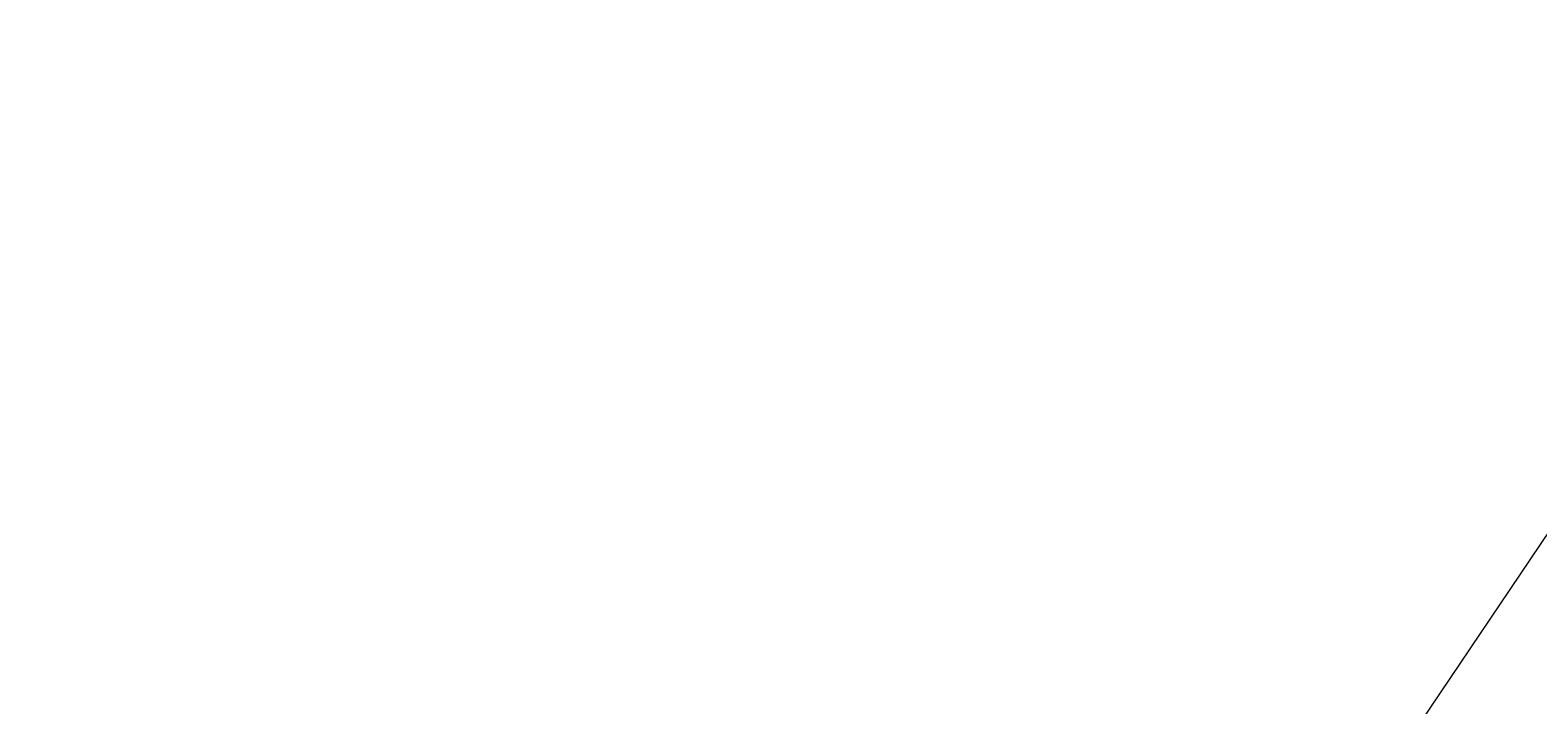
# Model space of a CAD drawing. Header units: millimetres. Extents: x -243740 to 150609, y -473655 to -165121.
# Drawn here: x 100069 to 113044, y -329956 to -324155 of the extents above; entities that cross this region are included whole.
import ezdxf

# ---------------------------------------------------------------- set-up
doc = ezdxf.new("R2010")
doc.units = ezdxf.units.MM
doc.linetypes.add('Штрих', pattern=[6.350000000000002, 3.175000000000001, -3.175000000000001])
doc.layers.add('A-ANNO-DIMS', color=7, linetype='Continuous', lineweight=9)
doc.layers.add('АР_монолит', color=252, linetype='Continuous', lineweight=50)
doc.layers.add('Вставка', color=252, linetype='Continuous')
doc.styles.add('GOST 2.304', font='')
doc.styles.get('GOST 2.304').set_extended_font_data('GOST Common')
doc.linetypes.add('Truba', pattern='A,3e-05,[4,MSH_7,S=1,R=0,X=0,Y=0],-3.022072', length=3.022102)
doc.dimstyles.new('М-200', dxfattribs={"dimtxt": 400, "dimasz": 160, "dimexe": 200, "dimexo": 400, "dimgap": 50, "dimtad": 1, "dimdec": 0, "dimzin": 0, "dimdsep": 46, "dimtxsty": 'GOST 2.304', "dimblk": 'ARCHTICK', "dimcen": 180, "dimdle": 200, "dimadec": 0, "dimazin": 0, "dimtfac": 1, "dimtdec": 0, "dimtmove": 1, "dimatfit": 0, "dimfxl": 1, "dimtolj": 1, "dimtzin": 0, "dimarcsym": 0})

# ---------------------------------------------------------------- blocks, each defined once
blk = doc.blocks.new('_ArchTick')
at = {"color": 0, "linetype": 'ByBlock', "const_width": 0.15}
blk.add_lwpolyline([(-0.5, -0.5), (0.5, 0.5)], dxfattribs=at)
blk = doc.blocks.new('*D5')
at = {"layer": 'A-ANNO-DIMS', "color": 0, "lineweight": -2, "transparency": 16777216}
for p, q in [((-593594.6407078485, -339954.1494020048), (-537899.0240029533, -257382.0064899446)), ((-538342.4776111969, -257324.1368317842), (-538176.6700995315, -257435.9754166971)), ((-593814.4171462663, -339564.6647205136), (-593648.609634601, -339676.5033054265))]:
    blk.add_line(p, q, dxfattribs=at)
at = {"layer": 'Defpoints', "color": 0, "transparency": 16777216}
for p in [(-538010.8625878661, -257547.81400161), (-538010.8625878661, -257547.81400161), (-593482.8021229355, -339788.3418903394)]:
    blk.add_point(p, dxfattribs=at)
at = {"layer": 'A-ANNO-DIMS', "color": 0, "lineweight": -2, "transparency": 16777216, "xscale": 160, "yscale": 160, "zscale": 160}
for p, rotation in [((-538010.8625878661, -257547.81400161), 55.99999854218721), ((-593482.8021229355, -339788.3418903394), 235.9999985421872)]:
    blk.add_blockref('_ArchTick', p, dxfattribs=dict(at, rotation=rotation))
at = {"layer": 'A-ANNO-DIMS', "color": 0, "transparency": 16777216, "insert": (-565954.0917449826, -298528.2797148335), "char_height": 400, "attachment_point": 5, "rotation": 55.999998542187214, "style": 'GOST 2.304'}
blk.add_mtext('\\A1;99200', dxfattribs=at)
blk = doc.blocks.new('Оси200')
at = {"layer": 'A-ANNO-DIMS'}
dim = blk.add_aligned_dim(p1=(-76255.43171286944, -173642.9794867553), p2=(-20783.49217780004, -91402.45159802589), distance=5.768191282398826e-11, dimstyle='М-200', dxfattribs=at)
dim.commit()
dim.dimension.update_dxf_attribs({"geometry": '*D5', "text_midpoint": (-48726.72133491654, -132382.9173112494), "insert": (517227.3704100661, 166145.3624035842)})
blk = doc.blocks.new('A$C010e0e93')
at = {"layer": 'A-ANNO-DIMS'}
blk.add_blockref('Оси200', (404603.7451010537, 213803.6186243605), dxfattribs=at)

msp = doc.modelspace()

# ---------------------------------------------------------------- block references
at = {"layer": 'Вставка', "linetype": 'Truba', "lineweight": 30, "ltscale": 100}
msp.add_blockref('A$C010e0e93', (-234640.0057934705, -397437.2428392196), dxfattribs=at)

doc.saveas('drawing.dxf')
